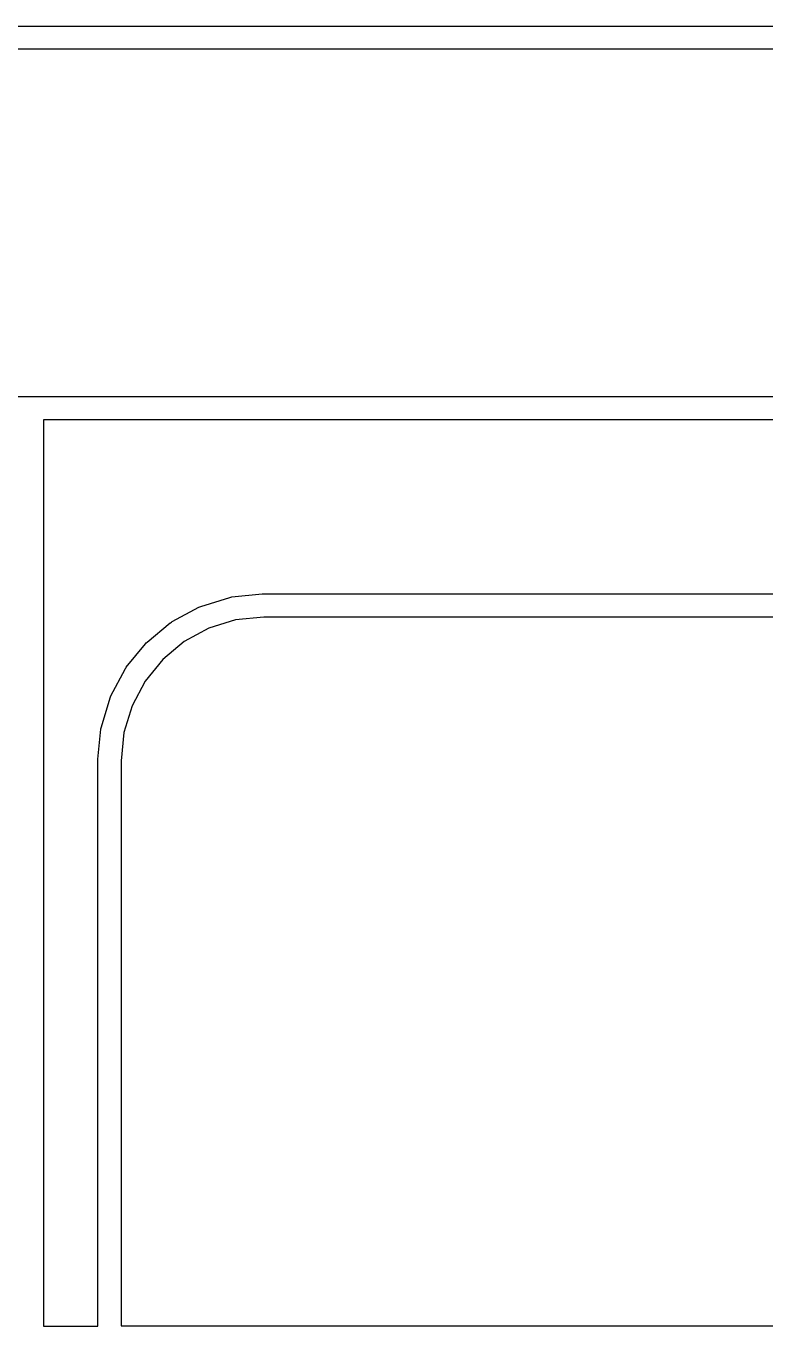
# Model space of a CAD drawing. Extents: x 59 to 2996, y -153 to 1402.
# Drawn here: x 757.78 to 762.55, y 456.51 to 464.9 of the extents above; entities that cross this region are included whole.
import ezdxf

# ---------------------------------------------------------------- set-up
doc = ezdxf.new("R2010")
doc.units = 0
doc.layers.add('BLACK', color=7, linetype='CONTINUOUS')

msp = doc.modelspace()

# ---------------------------------------------------------------- linework, layer by layer
at = {"layer": 'BLACK', "linetype": 'Continuous'}
for p, q in [((744.8191, 464.8997), (787.2741, 464.8998)), ((787.3971, 464.7498), (744.9081, 464.7497)), ((752.8181, 462.5073), (757.8111, 462.5073)), ((757.8111, 462.5073), (757.8141, 462.5077)), ((757.8141, 462.5077), (757.8181, 462.5073)), ((757.8181, 462.5073), (787.8111, 462.5073)), ((787.7391, 462.3573), (757.8891, 462.3573)), ((757.8891, 462.3573), (757.8891, 456.5054)), ((758.9051, 461.1521), (759.0911, 461.2098)), ((759.0911, 461.2098), (759.0921, 461.2101)), ((759.0911, 461.2098), (759.0911, 461.2098)), ((759.0921, 461.2101), (759.0991, 461.2114)), ((759.0991, 461.2114), (759.1051, 461.2128)), ((759.1051, 461.2128), (759.3001, 461.2332)), ((759.3001, 461.2332), (759.3011, 461.2333)), ((759.3011, 461.2333), (759.3041, 461.2332)), ((759.3041, 461.2332), (759.3071, 461.2336)), ((759.3071, 461.2336), (759.3111, 461.2336)), ((759.3111, 461.2336), (759.3111, 461.2336)), ((759.3111, 461.2336), (759.3141, 461.2336)), ((759.3141, 461.2336), (759.3141, 461.2336)), ((759.3141, 461.2336), (759.3141, 461.2336)), ((759.3141, 461.2336), (783.3181, 461.2336)), ((758.7201, 461.0536), (758.8911, 461.1464)), ((758.8911, 461.1464), (758.8921, 461.1469)), ((758.8911, 461.1464), (758.8911, 461.1464)), ((758.8911, 461.1464), (758.8911, 461.1464)), ((758.8921, 461.1469), (758.8981, 461.1495)), ((758.8981, 461.1495), (758.9051, 461.1521)), ((758.5571, 460.921), (758.7071, 461.0454)), ((758.7071, 461.0454), (758.7081, 461.0461)), ((758.7071, 461.0454), (758.7071, 461.0454)), ((758.7071, 461.0454), (758.7071, 461.0454)), ((758.7081, 461.0461), (758.7141, 461.0498)), ((758.7141, 461.0498), (758.7201, 461.0536)), ((759.1281, 461.0643), (758.9561, 461.011)), ((759.3111, 461.0836), (759.1281, 461.0643)), ((759.3151, 461.0836), (759.3111, 461.0836)), ((783.3111, 461.0836), (759.3151, 461.0836)), ((758.9561, 461.011), (758.7971, 460.9252)), ((758.4231, 460.7594), (758.5471, 460.9106)), ((758.5471, 460.9114), (758.5521, 460.9162)), ((758.5471, 460.9106), (758.5471, 460.9114)), ((758.5521, 460.9162), (758.5571, 460.921)), ((758.7971, 460.9252), (758.6581, 460.8101)), ((758.6581, 460.8101), (758.5441, 460.6703)), ((758.3241, 460.5749), (758.4151, 460.7472)), ((758.4151, 460.7472), (758.4161, 460.7481)), ((758.4161, 460.7481), (758.4201, 460.7537)), ((758.4201, 460.7537), (758.4231, 460.7594)), ((758.5441, 460.6703), (758.4601, 460.5109)), ((758.2621, 460.3745), (758.3181, 460.5613)), ((758.3181, 460.5623), (758.3211, 460.5686)), ((758.3181, 460.5613), (758.3181, 460.5623)), ((758.3181, 460.5613), (758.3181, 460.5613)), ((758.3181, 460.5613), (758.3181, 460.5613)), ((758.3211, 460.5686), (758.3241, 460.5749)), ((758.4601, 460.5109), (758.4071, 460.3382)), ((758.2401, 460.1659), (758.2591, 460.3601)), ((758.2591, 460.3612), (758.2601, 460.3678)), ((758.2591, 460.3602), (758.2591, 460.3612)), ((758.2591, 460.3601), (758.2591, 460.3602)), ((758.2591, 460.3601), (758.2591, 460.3601)), ((758.2601, 460.3678), (758.2621, 460.3745)), ((758.4071, 460.3382), (758.3891, 460.1549)), ((758.2391, 460.1623), (758.2401, 460.1659)), ((758.2391, 456.5054), (758.2391, 460.1623)), ((758.2401, 460.1659), (758.2401, 460.1659)), ((758.3891, 460.1549), (758.3891, 456.5055)), ((757.8891, 456.5054), (758.2391, 456.5054)), ((758.3891, 456.5055), (763.3671, 456.5055))]:
    msp.add_line(p, q, dxfattribs=at)

doc.saveas('drawing.dxf')
